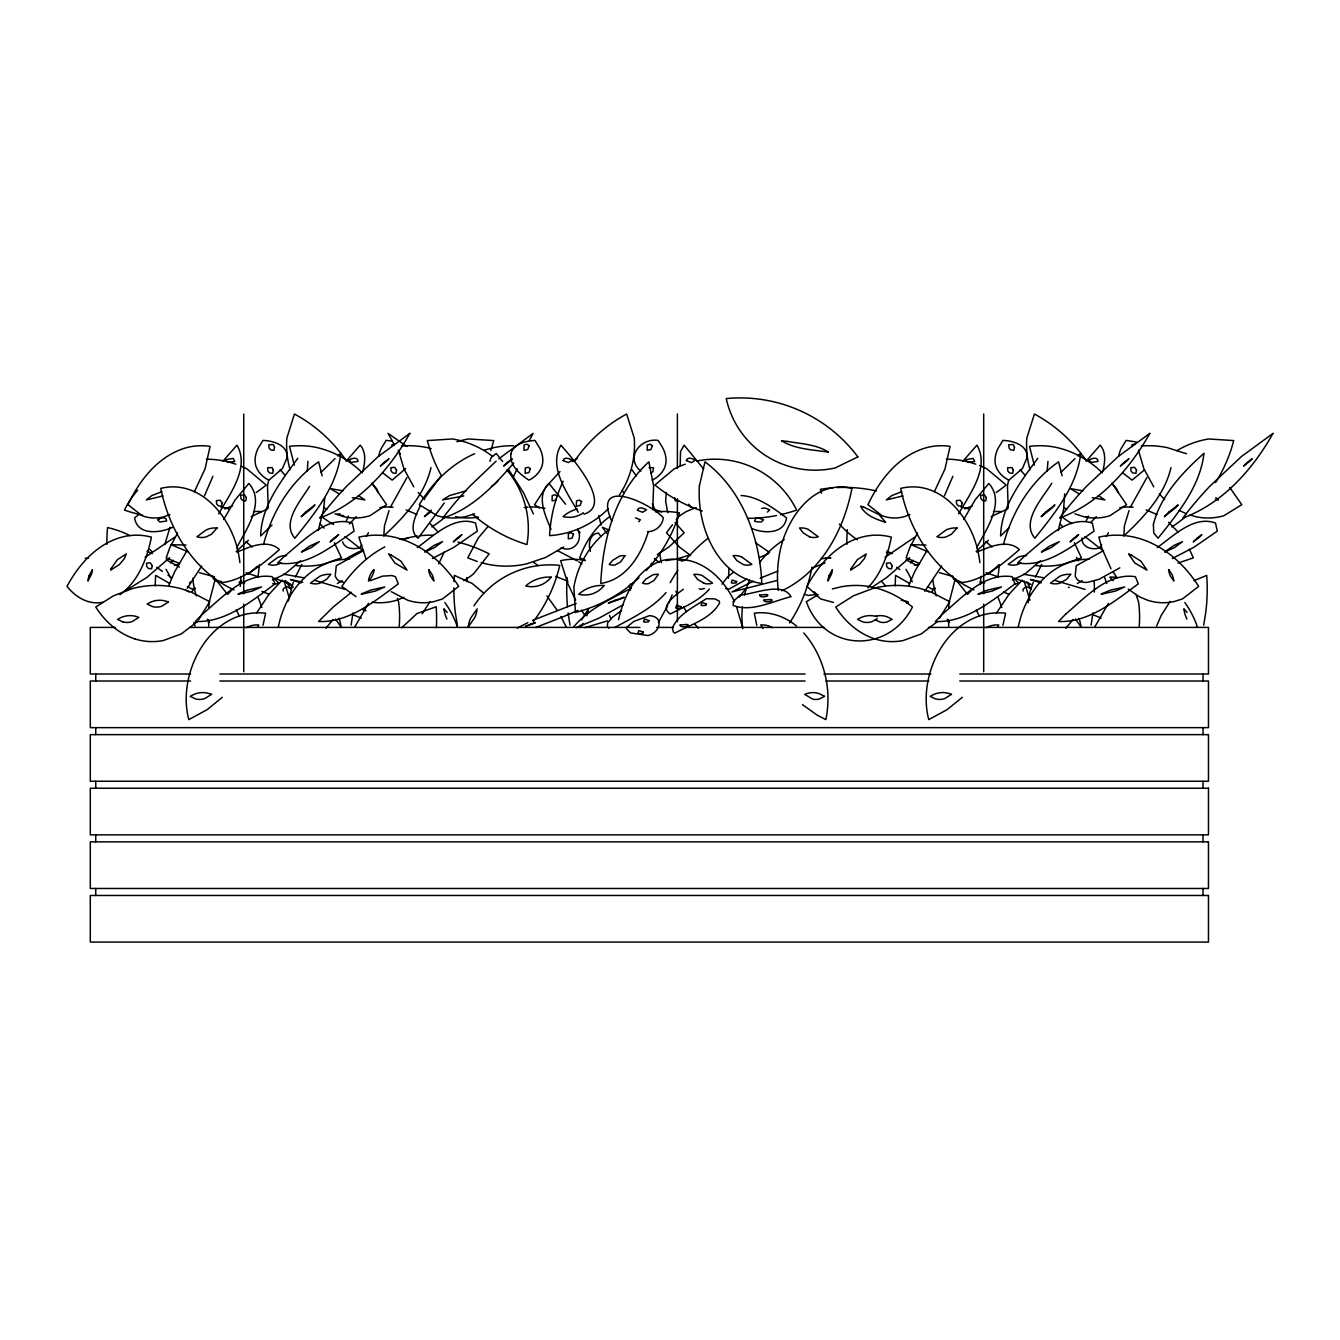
<?xml version="1.0" encoding="UTF-8"?>
<svg xmlns="http://www.w3.org/2000/svg" width="1340" height="1340" viewBox="0 0 1340 1340"><rect width="100%" height="100%" fill="white"/><g stroke="black" fill="none" stroke-linecap="round" stroke-linejoin="round"><path stroke-width="1.5" d="M258.034 577.188L259.407 564.793M997.999 577.188L999.372 564.793M652.747 509.719L653.602 485.884L648.861 461.831C615.311 492.4 602.682 539.434 600.772 583.419C626.132 579.801 641.173 554.911 648.074 532.382M324.749 497.844L323.577 509.719L318.233 530.523M288.368 600.94L293.326 582.13M1028.132 602.682L1030.025 591.677L1033.291 582.13M351.114 625.16L352.99 612.882M1091.078 625.16L1092.954 612.882M666.281 492.45L665.662 501.478L667.789 512.667M1203.688 625.16L1205.699 612.882A161.52 140.8 -90 0 0 1206.687 575.396L1194.108 580.622M307.228 471.044L307.982 461.345M431.028 467.543C424.696 495.18 403.943 517.173 383.843 535.966L384.429 525.967L389.019 510.624M1047.193 471.044L1047.947 461.345M1170.993 467.543C1164.661 495.18 1143.908 517.173 1123.825 535.966L1124.394 525.967L1128.984 510.624M278.284 627.321C283.812 598.444 303.007 570.069 332.22 561.443A75.325 65.66 -90 0 1 349.171 559.283M1018.249 627.321C1023.777 598.444 1042.972 570.069 1072.184 561.443A75.325 65.66 -90 0 1 1089.135 559.283M268.687 479.871L267.498 485.884L268.201 507.743M1008.651 479.871L1007.462 485.884L1008.166 507.743M262.992 625.278L265.638 613.201C211.234 607.271 176.126 671.96 188.789 719.614L207.03 709.731L222.323 697.319M362.839 471.312C364.949 462.803 366.524 452.317 360.209 445.148L346.055 461.295M1002.957 625.278L1005.603 613.201C951.199 607.271 916.091 671.96 928.771 719.614L946.995 709.731L962.304 697.319M1102.803 471.312C1104.914 462.803 1106.488 452.317 1100.174 445.148L1086.02 461.295M618.544 619.716C623.753 596.233 635.981 570.924 659.565 561.443A65.308 48.19 90 0 1 674.389 559.366M164.786 544.559L170.046 527.19M190.23 582.079L189.861 582.716A5.159 1.641 13 0 1 189.426 582.933M651.156 566.502L651.374 563.185M263.494 544.559C272.053 511.981 290.596 481.161 318.652 461.831L322.153 475.868M1003.459 544.559C1012.018 511.981 1030.561 481.161 1058.617 461.831L1062.118 475.868M489.904 461.345L491.043 457.761L496.202 453.423L502.634 461.513M204.467 495.8L212.909 476.286M944.432 495.8L952.874 476.286M1058.198 530.523L1063.558 509.719L1064.68 493.857M581.61 620.001L588.461 608.779A30.669 25.494 90 0 1 586.87 615.797M168.806 585.446L174.652 571.795L186.964 550.623M908.771 585.446L914.634 571.795L926.928 550.623M444.327 551.913L438.682 563.872M668.559 603.536L672.194 594.876M1156.654 625.914L1161.21 615.429L1170.105 601.459M354.832 626.952L368.45 603.352M1094.797 626.952L1108.415 603.352M295.437 577.054L301.734 564.458M1035.401 577.054L1041.699 564.458M390.342 507.307L406.941 477.526M1130.307 507.307L1146.906 477.526M722.009 584.106L727.62 576.92M513.069 477.358L517.156 468.832M420.341 505.632C416.053 514.995 407.712 530.07 418.08 538.245L444.277 503.019M223.696 519.535L235.271 499.719L248.872 483.472C265.739 502.366 246.091 529.635 236.694 547.742M346.089 521.226L348.551 516.135M963.661 519.535L975.235 499.719L988.836 483.472C1005.703 502.366 986.056 529.635 976.676 547.742M1086.053 521.226L1088.515 516.135M667.822 605.278L658.409 622.564M529.417 440.374L533.035 433.406L498.765 458.866M366.44 536.419L368.416 532.734M1106.404 536.419L1108.381 532.734M201.704 565.999L187.265 588.294M941.668 565.999L924.751 591.375M704.388 588.478L700.971 589.198A5.159 1.641 -13 0 1 699.179 588.779M422.184 613.821L430.123 601.459M361.733 544.677L359.924 547.742C353.81 549.45 344.933 549.166 342.638 541.946M1101.698 544.677L1099.889 547.742C1092.401 550.539 1081.447 547.474 1081.966 537.926M256.577 613.017L268.938 594.407L282.204 580.136M996.541 613.017L1008.903 594.407L1022.169 580.136M198.454 619.918L209.727 601.694L191.369 592.18L181.788 588.93A121.806 106.178 -90 0 0 132.493 588.578L113.481 595.814L95.743 607.02C104.905 621.492 118.406 633.552 134.854 638.912M939.441 618.259L949.692 601.694L931.333 592.18L921.752 588.93A121.806 106.178 -90 0 0 872.457 588.578L853.446 595.814L835.708 607.02C844.87 621.492 858.371 633.552 874.819 638.912M177.6 532.935L169.895 547.507L166.177 557.875L179.392 563.453M917.565 532.935L909.86 547.507L906.142 557.875L919.357 563.453M218.654 513.84C229.626 494.159 250.061 468.029 236.996 445.148L222.842 461.295M958.619 513.84C969.591 494.159 990.025 468.029 976.961 445.148L962.807 461.295M194.384 491.713L205.07 468.832L210.112 446.371A105.307 77.703 90 0 0 186.729 447.61C158.991 455.265 139.762 479.653 127.987 504.694L142.141 515.749A65.308 48.207 90 0 0 164.385 516.654L169.828 514.543M934.365 491.713L945.035 468.832L950.077 446.371A105.307 77.703 90 0 0 926.694 447.61C898.956 455.265 879.727 479.653 867.951 504.694L882.105 515.749A65.308 48.207 90 0 0 904.349 516.654L909.793 514.543M424.462 498.43L441.329 475.532A146.964 146.964 0 0 1 427.359 440.575L452.535 438.967A90.969 90.969 0 0 1 492.433 456.236M257.632 626.768L258.854 624.959A29.145 25.41 -90 0 0 248.067 626.802L246.376 627.622M997.597 626.768L998.819 624.959A29.145 25.41 -90 0 0 988.049 626.802L986.341 627.622M191.771 592.062L194.803 587.724M931.736 592.062L934.767 587.724M309.574 486.319C301.031 500.339 281.132 522.416 294.85 538.245C314.8 513.254 337.127 486.169 340.796 453.272L337.898 455.935M1051.8 483.254C1042.671 498.061 1020.695 521.109 1034.815 538.245C1054.764 513.254 1077.092 486.169 1080.76 453.272L1077.862 455.935M583.084 623.402L580.019 627.019A30.669 25.494 -90 0 1 580.287 625.211M672.529 524.711L666.482 532.801L679.363 546.971L690.669 555.547M676.147 519.87L678.559 516.637L685.444 511.981L692.629 508.831A65.291 48.19 90 0 1 696.314 507.827M333.04 619.549L325.888 628.209M1073.022 619.549L1065.853 628.209M573.972 626.534C588.98 608.645 611.174 598.812 631.408 588.076M626.936 627.053L633.837 621.425L649.531 615.63C664.992 616.869 659.716 632.966 647.94 635.562L630.638 632.932L626.467 628.745M739.228 597.138L745.057 589.667M297.832 458.28C281.015 481.194 261.283 506.286 260.63 535.966L272.037 525.029M1037.797 458.28C1020.979 481.194 1001.248 506.286 1000.595 535.966L1009.137 527.759M666.014 592.615C652.346 608.377 632.932 617.639 614.876 627.405M405.651 468.565L392.151 480.122L382.754 472.886M1144.527 469.838L1132.116 480.122L1122.719 472.886M513.773 463.02C494.175 485.465 472.166 508.966 442.92 517.994L449.185 509.904A287.916 171.453 -29.7 0 1 470.189 485.901L496.102 461.161M709.413 589.047C699.095 600.889 683.986 607.104 670.251 613.938C658.325 606.333 677.219 594.089 683.316 589.231M320.846 472.484L335.017 458.598M1060.811 472.484L1074.982 458.598M401.732 627.74L416.941 613.569L436.187 606.769A161.487 140.767 90 0 1 436.421 627.639M349.388 523.974L356.356 516.637M1090.743 522.516L1096.321 516.637M232.591 589.248L227.549 594.407L215.271 578.913L209.224 602.213A107.217 79.11 -90 0 0 208.755 608.142M972.555 589.248L967.514 594.407L955.236 578.913L949.189 602.213A107.217 79.11 -90 0 0 948.72 608.142M867.801 587.825C881 574.106 887.767 555.497 891.368 537.122A105.307 77.72 -90 0 0 867.985 535.816C840.297 540.271 819.644 562.683 806.965 586.367L820.616 598.93L833.463 602.431M248.369 540.322L236.175 551.544M988.334 540.322L976.14 551.544M559.986 471.596L546.804 485.984L534.526 504.694L539.534 508.011M170.548 562.917L173.363 560.355M910.513 562.917L913.327 560.355M300.545 560.79L284.851 574.123L272.456 579.986M1040.51 560.79L1024.815 574.123L1012.42 579.986M238.989 582.9L241.569 580.404M487.961 526.637L478.246 538.01L467.76 557.875L477.258 561.51M477.224 608.779L470.524 618.343A29.916 26.08 90 0 0 468.163 627.019L474.879 617.455A29.916 26.08 90 0 0 476.94 610.588M169.644 557.708L146.931 577.372L125.223 590.906M909.609 557.708L886.896 577.372L872.089 587.221M248.134 574.324L257.414 566.167M988.099 574.324L998.719 565.028M197.432 621.576L181.252 633.954L163.095 640.587A75.358 65.694 -90 0 1 134.854 638.912M937.397 621.576L921.233 633.954L903.059 640.587A75.358 65.694 -90 0 1 874.819 638.912M431.195 510.071L427.728 513.254A53.885 32.093 -29.7 0 0 424.428 516.687L431.396 511.545M906.812 603.402L908.352 602.045A29.162 25.427 -90 0 0 901.2 600.303M425.869 551.058L434.21 545.33L442.535 541.645L434.612 547.524L424.747 552.097M417.31 547.574C433.591 536 454.042 515.046 475.549 523.052L477.308 531.159L453.841 547.356L432.401 558.479M1157.274 547.574C1173.555 536 1194.007 515.046 1215.514 523.052L1217.273 531.159L1193.806 547.356L1172.366 558.479M610.286 516.302C595.731 526.252 585.697 541.528 579.634 557.875L584.944 560.053M728.742 575.899L733.164 572.532M145.139 557.289L174.686 537.223M885.103 557.289L914.65 537.223M139.176 514.376L134.603 517.826C137.266 535.899 160.214 533.019 172.458 527.407M119.997 594.675C138.355 581.309 147.149 558.713 151.403 537.122A105.307 77.72 -90 0 0 128.02 535.816C100.332 540.271 79.68 562.683 67 586.367C75.693 597.205 88.507 605.111 102.812 602.263M351.482 592.246L333.208 607.02L318.568 621.509C349.204 622.748 374.949 600.973 398.298 583.871L395.467 576.736L391.967 575.53L382.47 576.15L370.209 580.756M877.231 618.745L872.072 621.609A20.284 17.688 -90 0 1 862.759 621.894L857.5 619.365L860.866 617.572A29.162 25.427 -90 0 1 877.03 616.735M621.659 610.404L612.514 617.204L607.64 622.815L607.355 626.852L608.963 628.175M572.448 461.647L577.423 458.314M623.469 604.625L599.482 617.924L576.301 627.622M563.721 546.971L545.698 557.44L526.519 563.889A121.639 106.044 90 0 1 486.973 564.106L481.144 562.549M1119.838 567.825L1098.984 579.316L1087.795 582.28A19.614 11.675 -29.7 0 1 1076.941 579.165L1075.182 576.167L1076.238 565.731L1103.607 550.589M638.678 521.729L640.369 519.769L635.478 517.877M746.916 579.064L729.111 589.064L725.66 588.545M337.345 583.486L342.203 580.622M1077.31 583.486L1082.167 580.622M652.161 480.122C659.917 476.454 666.432 468.832 666.03 459.871A45.393 27.035 29.7 0 0 663.066 448.431L658.141 440.408C640.419 437.577 624.691 457.911 640.838 471.127M251.216 516.637L267.833 508.831M991.181 516.637L1007.814 508.831M657.304 554.593L668.945 546.971L684.17 532.801L675.092 522.516M761.656 508.413L764.855 507.961L769.746 509.853L767.401 512.064M756.112 517.994L754.487 521.042L756.765 521.796L761.237 521.98L763.599 519.769L757.72 517.759M517.257 628.075L527.843 622.664M384.798 546.904C367.344 556.016 352.973 570.27 341.817 586.367L355.988 596.652M281.149 562.951L277.598 564.492A20.284 17.671 -90 0 1 268.285 564.391L277.665 557.474A29.145 25.41 -90 0 1 286.609 555.564M1021.114 562.951L1017.562 564.492A20.284 17.671 -90 0 1 1008.25 564.391L1017.63 557.474A29.145 25.41 -90 0 1 1026.591 555.564M474.611 453.724C451.161 464.042 432.267 482.852 419.269 504.694L437.242 515.749A75.325 65.66 90 0 0 465.499 516.654L474.695 513.823M818.204 594.726L806.345 601.694C824.318 652.396 888.973 653.753 912.423 607.02C899.944 596.769 885.087 589.298 869.107 586.535A115.776 96.229 90 0 0 841.453 586.736L832.358 588.93M781.99 590.706C821.487 572.063 843.982 529.752 851.922 488.38C811.722 478.665 783.95 522.114 779.076 556.703A102.292 85.023 -90 0 0 778.272 590.404M753.381 581.175L731.942 591.962L777.167 580.455M237.013 552.13C249.709 546.754 267.464 538.747 279.457 549.551C263.427 563.403 246.058 578.344 224.601 582.28A19.614 11.675 -29.7 0 1 213.764 579.165L212.005 576.167M363.642 550.589L336.273 565.731L335.218 576.167L336.977 579.165A19.614 11.675 -29.7 0 0 343.341 582.247M532.633 620.353L576.183 603.419M976.977 552.13C989.674 546.754 1007.429 538.747 1019.422 549.551C1003.392 563.403 986.022 578.344 964.566 582.28A19.614 11.675 -29.7 0 1 953.728 579.165L951.97 576.167M648.995 467.627L653.485 467.694L652.965 471.63L650.871 473.188M760.182 578.177L777.769 571.158M759.529 557.474L768.641 553.571M825.072 562.917L812.157 568.11M179.594 563.839L177.918 564.492A19.329 16.08 -90 0 1 174.451 565.145M919.558 563.839L917.883 564.492A19.329 16.08 -90 0 1 914.416 565.145M403.876 597.389L396.623 600.236A75.341 65.677 90 0 1 372.135 602.23M678.476 500.456L675.343 500.858L674.724 497.676M535.766 627.438L563.537 616.601A270.781 86.447 -13 0 0 577.925 610.353M630.169 584.324L633.703 583.051M584.927 627.656L607.355 620.923M675.996 559.249L690.234 554.827M161.839 491.68L151.839 495.566L146.328 499.954L163.011 495.917M901.803 491.68L891.803 495.566L886.293 499.954L902.976 495.917M401.715 539.719L409.471 537.507A121.639 106.044 90 0 1 417.326 536.067M1177.977 563.068L1193.32 557.875L1189.367 549.232M484.142 450.156L493.857 447.61A121.572 105.977 90 0 1 513.639 445.718M463.757 495.917L442.552 499.954L449.553 495.566L466.219 490.808M681.641 560.941L685.36 560.271M583.989 514.158C614.457 504.761 569.885 455.466 560.891 445.148C547.993 467.392 567.557 493.019 578.227 512.282M394.195 444.21L392.05 444.679L391.967 446.505M647.505 531.695C655.344 531.645 662.513 525.766 663.283 517.826C650.352 502.885 591.51 475.935 611.777 521.26M195.456 588.545L191.989 589.064L187.466 586.635M935.421 588.545L931.953 589.064L927.431 586.635M821.336 558.646L830.867 557.959M337.111 514.158L340.293 513.94M85.157 558.278L88.54 558.06M825.122 558.278L830.197 557.959M218.219 581.326L221.117 581.275M956.726 581.359L959.624 581.292M1135.064 444.193L1132.015 444.679L1131.931 446.505M115.374 627.405L90.299 627.405L90.299 674.02L190.615 674.02M189.928 627.405L639.984 627.405M656.701 627.405L673.451 627.405M685.963 627.405L824.167 627.405M928.402 627.405L1208.462 627.405L1208.462 674.02L959.758 674.02M219.877 674.02L805.089 674.02M823.899 674.02L930.915 674.02M190.615 681.021L90.299 681.021L90.299 727.637L1208.462 727.637L1208.462 681.021L959.758 681.021M219.877 681.021L805.089 681.021M825.993 681.021L928.821 681.021M741.087 495.498C758.44 496.604 773.013 507.894 786.496 517.826C784.352 534.459 763.499 533.588 751.757 528.446M925.906 545.079L910.982 544.66L928.385 551.946M185.942 545.079L171.001 544.66L188.421 551.946M391.682 440.994L386.171 440.408L381.264 448.431A45.393 27.035 -29.7 0 0 378.684 456.169M1023.525 574.19L1044.245 577.858M979.925 582.079L984.682 582.732M283.561 574.19L304.281 577.858M239.944 582.079L244.718 582.732M1215.33 499.485L1218.512 499.954L1215.765 497.709M561.192 547.742C573.319 553.236 583.57 540.64 577.808 529.35M1082.854 490.808L1070.241 488.564L1079.236 493.974M1092.268 497.693L1104.88 499.954L1098.365 495.566M342.889 490.808L330.276 488.564L339.271 493.974M352.303 497.693L364.916 499.954L358.4 495.566M1136.588 442.066L1126.136 440.408L1121.228 448.431A45.393 27.035 -29.7 0 0 1118.649 456.169M1041.13 581.794L1030.393 579.517L1041.147 582.9M301.182 582.9L290.428 579.517L302.84 582.264M952.857 576.401L939.307 572.666M431.128 448.632L427.242 447.61A121.572 105.977 -90 0 0 401.498 445.986M214.551 576.82L199.342 572.666M1055.434 580.589L1085.132 589.416M315.47 580.589L345.167 589.416M1190.054 514.962L1195.582 516.654A75.325 65.66 -90 0 0 1223.839 515.749L1241.795 504.694L1229.751 487.492M804.235 594.256L808.12 595.446L816.78 594.407L814.251 591.828M985.955 572.699L998.166 576.803M245.991 572.699L258.201 576.803M1074.965 513.823L1083.541 516.654A71.79 59.68 -90 0 0 1109.838 515.749L1126.555 504.694L1111.949 483.238M335 513.823L343.576 516.654A71.79 59.68 -90 0 0 369.873 515.749L386.59 504.694L371.984 483.238M568.026 581.292L555.564 576.384M1146.136 509.904L1156.889 514.476M406.154 509.904L416.908 514.476M122.794 621.894L117.535 619.365L120.902 617.572A29.162 25.427 -90 0 1 138.807 617.388L132.107 621.609A20.284 17.688 -90 0 1 122.794 621.894M474.561 516.738L478.179 517.994M1030.912 584.324L1014.966 578.394M290.931 584.324L275.002 578.394M653.267 508.831L661.776 511.981M1186.453 453.724L1167.207 447.61A121.572 105.977 -90 0 0 1141.462 445.986M362.47 609.466L366.004 610.839M1003.694 592.129L1009.255 594.391M608.946 529.97L602.347 527.273L606.869 533.42M261.886 591.375L269.29 594.391M1101.212 618.108L1097.527 616.601A270.781 86.447 13 0 1 1092.067 614.289M361.247 618.108L357.562 616.601A270.781 86.447 13 0 1 352.102 614.289M741.506 556.803L751.857 564.391A19.329 16.08 -90 0 1 743.197 564.492L736.866 560.572L733.097 555.648A27.704 23.031 90 0 1 741.506 556.803M886.946 551.226L892.423 553.571A90.969 90.969 0 0 1 886.444 552.432M146.981 551.226L152.458 553.571M973.979 589.885C933.997 571.627 909.24 530.271 900.715 488.38C941.869 478.38 973.476 520.205 978.987 556.703A99.88 87.066 -90 0 1 979.875 562.582M234.014 589.885C194.032 571.627 169.276 530.271 160.75 488.38C201.905 478.38 233.512 520.205 239.022 556.703A99.88 87.066 -90 0 1 239.91 562.582M557.457 550.589L577.172 560.874M1179.3 510.373L1186.369 513.823M1031.314 588.896L1026.373 586.468L1023.073 589.081L1023.157 591.091M291.349 588.896L286.408 586.468L283.109 589.081L283.192 591.091M906.158 559.785L916.259 565.195M166.194 559.785L179.426 567.055M772.242 627.622L769.043 626.115A27.704 23.031 -90 0 0 760.634 624.959L763.03 628.427M925.588 590.035L929.139 591.962M185.624 590.035L189.174 591.962M875.305 619.918L880.279 622.129A19.296 16.047 90 0 0 887.231 621.894L892.122 619.365L887.381 616.886A27.721 23.048 -90 0 0 875.623 616.232M391.23 591.66L407.661 600.236A71.824 59.697 90 0 0 433.942 601.61L442.535 598.93L458.665 586.367C444.193 563.52 422.401 544.157 395.702 537.507A115.927 96.346 90 0 0 358.902 537.122L365.988 558.981M578.712 561.845L581.778 563.788M1103.239 550.79L1084.948 536.569M363.274 550.79L344.983 536.569M168.002 575.212L170.951 577.105M755.509 542.767L769.579 552.432M909.625 583.486L895.606 575.396A173.547 128.07 90 0 0 895.221 585.831M162.425 571.46L156.746 567.272M169.661 583.486L155.641 575.396A173.547 128.07 90 0 0 155.256 585.831M796.596 626.098C784.922 616.4 769.512 611.023 754.319 613.201L756.782 625.278M533.672 562.365L538.211 565.648M1063.642 507.207L1066.741 509.502M323.677 507.207L326.776 509.502M406.874 446.455L388.064 433.406L394.379 444.78M896.711 567.272L899.76 569.617M802.476 704.639L817.182 715.158L825.825 719.614C832.224 689.363 824.15 656.365 803.799 632.999M654.339 558.512L659.146 562.415M985.855 541.662L992.119 546.971M245.89 541.662L252.154 546.971M1128.213 589.097L1139.201 596.685L1147.626 600.236A71.824 59.697 90 0 0 1173.907 601.61L1182.5 598.93L1198.63 586.367C1184.158 563.52 1162.366 544.157 1135.667 537.507A115.927 96.346 90 0 0 1098.867 537.122L1101.882 548.378L1111.011 568.78M1013.861 577.976L1018.601 583.118L1017.144 583.587A17.521 12.931 -90 0 1 1014.196 583.871M273.879 577.976L278.636 583.118L277.179 583.587A17.521 12.931 -90 0 1 272.757 583.654M1112.049 483.472L1116.689 488.815L1118.012 492.45M372.084 483.472L376.724 488.815L378.048 492.45M1164.628 499.519L1159.301 493.924M424.663 499.519L418.197 492.55M1168.597 522.265L1178.362 532.365M430.14 523.722L438.398 532.365M1102.318 472.836C1089.872 460.608 1074.194 451.546 1057.143 447.61A115.826 96.279 -90 0 0 1029.505 446.371L1034.296 465.181M362.353 472.836C349.908 460.608 334.229 451.546 317.178 447.61A115.826 96.279 -90 0 0 289.524 446.371L294.314 465.181M483.991 593.402L472.182 583.486L454.394 575.396A161.52 140.8 90 0 0 454.026 581.644M1059.84 523.722L1062.637 526.637M319.875 523.722L324.062 528.094M577.306 529.853L580.086 532.801M1020.192 469.704L1025.284 475.532M280.228 469.704L285.32 475.532M694.79 624.072L698.257 628.209M1187.139 612.397L1183.84 608.779A29.916 26.08 -90 0 0 1186.185 617.455L1186.922 619.047M447.175 612.397L443.875 608.779A29.916 26.08 -90 0 0 446.22 617.455L446.957 619.047M546.854 595.898L556.87 609.801M285.387 580.388L290.797 588.595M600.822 536.268L598.427 533.052C589.516 533.772 587.958 544.409 590.454 551.309M703.601 468.916L684.104 445.148L680.519 451.53L680.218 465.566M631.844 469.569L636.266 475.935M508.631 469.569L523.622 492.936L533.404 513.957M398.265 450.743L400.359 453.791M1113.004 571.711L1116.974 577.59M688.81 504.225L690.804 507.224M565.597 504.225L549.031 483.472C535.766 495.431 545.212 515.699 551.025 529.2M581.493 610.152L584.625 615.027M1153.757 486.856L1143.925 468.832L1138.38 450.206M413.775 486.856L403.943 468.832L398.416 450.206M622.296 490.541L624.122 493.489M683.551 606.903L686.448 611.777M1027.679 583.386L1030.762 588.595M1074.345 542.75L1081.43 557.875L1063.541 564.106A115.927 96.346 90 0 1 1035.904 565.547M334.38 542.75L341.466 557.875L323.577 564.106A115.927 96.346 90 0 1 295.939 565.547M560.857 616.45L566.267 626.952M734.521 601.744C726.096 583.788 711.724 567.54 692.344 561.443A71.79 59.663 -90 0 0 666.047 560.673M575.597 600.069L567.993 583.938L560.622 560.673A75.325 65.66 90 0 1 585.161 560.539M976.307 609.801L979.456 616.45M236.343 609.801L239.492 616.45M1075.484 619.047L1081.045 627.019A30.669 25.494 90 0 0 1079.471 619.985L1078.868 618.343M335.519 619.047L341.08 627.019A30.669 25.494 90 0 0 339.506 619.985M652.346 503.79L655.294 510.624M675.913 591.225L677.404 594.876M609.516 615.429L610.923 618.913M736.631 607.003L742.544 627.321M338.903 618.343L339.506 620.001M193.831 622.413L195.037 625.914M1136.069 594.441L1138.631 602.213A99.864 87.05 -90 0 1 1139.218 626.065M397.377 598.327L398.667 602.213A99.864 87.05 -90 0 1 399.236 626.065M601.091 524.995L598.712 515.515M629.08 585.446L630.554 590.119M1024.011 580.856L1029.941 600.27M284.047 580.856L289.39 598.327M659.498 552.582L661.391 562.733M457.375 625.16L455.366 612.882A161.52 140.8 90 0 1 453.875 587.908M568.11 612.882L569.986 625.16M1203.019 674.02L1203.019 681.021M1203.019 727.637L1203.019 734.638M1203.019 781.254L1203.019 788.238M1203.019 834.854L1203.019 841.855M1203.019 888.47L1203.019 895.472M983.694 414.026L983.694 593.804M983.694 604.173L983.694 671.809M677.387 414.026L677.387 468.364M677.387 498.781L677.387 621.643M243.729 414.026L243.729 593.804M243.729 604.173L243.729 671.809M95.743 674.02L95.743 681.021M95.743 727.637L95.743 734.638M95.743 781.254L95.743 788.238M95.743 834.854L95.743 841.855M95.743 888.47L95.743 895.472M1068.416 587.205A31.423 10.033 13 0 1 1069.253 587.556M1119.804 507.676A75.308 65.66 -90 0 1 1133.071 507.156M980.712 576.502A99.88 87.066 -90 0 1 980.428 584.458M948.737 626.065A107.217 79.11 -90 0 1 948.486 620.102M961.048 507.207A65.291 48.19 90 0 1 968.435 508.831M1071.799 523.488A90.969 90.969 0 0 1 1061.866 516.805M1030.025 469.687A90.969 90.969 0 0 1 1026.825 438.08L1034.413 414.026A146.964 146.964 0 0 1 1085.4 459.519M1215.531 482.601A146.964 146.964 0 0 0 1233.705 440.575L1208.529 438.967A90.969 90.969 0 0 0 1176.905 450.659M1185.314 516.989A146.964 146.964 0 0 1 1171.863 526.922M1088.566 517.139A24.438 24.438 0 0 1 1086.237 516.687M946.425 459.185A90.969 90.969 0 0 1 975.788 464.193M979.54 465.566A90.969 90.969 0 0 1 986.826 468.832L1006.173 484.996A146.964 146.964 0 0 1 996.156 492.534M972.472 505.75A146.964 146.964 0 0 1 964.733 508.915M1106.723 583.403A146.964 146.964 0 0 1 1104.663 577.473M998.166 597.774A146.964 146.964 0 0 1 1001.818 607.556M993.493 511.562A90.969 90.969 0 0 1 1001.466 511.562M1076.523 557.356A90.969 90.969 0 0 1 1078.432 560.874M949.541 622.497A90.969 90.969 0 0 1 947.263 619.214M936.241 595.831A90.969 90.969 0 0 1 932.908 580.237M1184.828 602.548A90.969 90.969 0 0 1 1197.491 627.321M1029.991 584.542A146.964 146.964 0 0 1 1026.775 581.878M905.974 569.316A90.969 90.969 0 0 1 912.272 581.761M846.897 544.291A146.964 146.964 0 0 1 847.349 529.669M1113.138 580.622A24.438 24.438 0 0 1 1109.889 577.155A34.991 34.991 0 0 1 1116.773 577.406M1094.21 581.644A165.473 137.534 -90 0 1 1094.345 592.096M379.84 507.676A75.308 65.66 -90 0 1 393.089 507.156M478.28 517.056A75.325 65.66 -90 0 1 455.617 516.654M466.856 577.473A161.52 140.8 -90 0 1 467.074 581.644M240.748 576.502A99.88 87.066 -90 0 1 240.312 586.451M208.772 626.065A107.217 79.11 -90 0 1 208.521 620.102M221.083 507.207A65.291 48.19 90 0 1 228.47 508.831M333.56 524.476A90.969 90.969 0 0 1 321.901 516.805M290.06 469.687A90.969 90.969 0 0 1 286.861 438.08L294.448 414.026A146.964 146.964 0 0 1 345.435 459.519M490.775 450.592A146.964 146.964 0 0 0 493.74 440.575L468.565 438.967A90.969 90.969 0 0 0 456.923 441.731M445.332 516.989A146.964 146.964 0 0 1 431.899 526.922M130.014 535.682A90.969 90.969 0 0 0 107.552 527.591A146.964 146.964 0 0 0 106.932 544.291M149.594 549.333A90.969 90.969 0 0 1 152.475 552.097M166.009 569.316A90.969 90.969 0 0 1 170.699 578.11M343.978 516.034A24.438 24.438 0 0 1 341.784 515.146M137.668 490.206A90.969 90.969 0 0 0 124.436 510.071A146.964 146.964 0 0 0 142.542 515.13M206.461 459.185A90.969 90.969 0 0 1 235.823 464.193M241.418 466.32A90.969 90.969 0 0 1 246.845 468.832L266.208 484.996A146.964 146.964 0 0 1 256.191 492.534M232.507 505.75A146.964 146.964 0 0 1 224.768 508.915M258.201 597.774A146.964 146.964 0 0 1 261.853 607.556M253.528 511.562A90.969 90.969 0 0 1 261.501 511.562M209.576 622.497A90.969 90.969 0 0 1 207.298 619.214M196.277 595.831A90.969 90.969 0 0 1 192.726 578.26M444.863 602.548A90.969 90.969 0 0 1 457.526 627.321M293.309 587.121A146.964 146.964 0 0 1 286.81 581.878M524.225 507.575A75.308 65.66 90 0 1 528.01 507.156M529.903 507.039A75.308 65.66 90 0 1 545.011 508.379M419.303 535.816A121.639 106.044 90 0 1 433.205 535.23M678.124 559.819A65.308 48.19 90 0 1 681.809 560.673M619.448 494.963A90.969 90.969 0 0 0 634.256 438.08L626.651 414.026A146.964 146.964 0 0 0 574.492 461.245M608.159 508.882A90.969 90.969 0 0 1 549.568 535.631A146.964 146.964 0 0 1 556.318 498.731M472.584 514.275A146.964 146.964 0 0 0 526.938 544.576A90.969 90.969 0 0 0 506.855 469.955M742.745 628.694A90.969 90.969 0 0 1 742.444 606.819M744.487 595.027A90.969 90.969 0 0 1 749.579 579.919M759.529 562.683A90.969 90.969 0 0 1 784.168 539.652M557.641 494.762A146.964 146.964 0 0 1 563.169 481.228M577.138 508.999A34.991 34.991 0 0 0 563.085 516.587A24.438 24.438 0 0 0 583.419 512.768M857.332 539.735A90.969 90.969 0 0 1 839.359 524.024M821.52 493.12A90.969 90.969 0 0 1 820.331 489.318A146.964 146.964 0 0 1 832.777 487.827M685.276 464.193A90.969 90.969 0 0 0 674.255 468.832L654.892 484.996A146.964 146.964 0 0 0 702.244 510.992M696.817 461.027A90.969 90.969 0 0 1 796.663 510.071A146.964 146.964 0 0 1 780.617 514.677M776.513 515.548A146.964 146.964 0 0 1 747.452 518.329M881.435 581.326A90.969 90.969 0 0 1 885.505 585.714M533.219 621.676A146.964 146.964 0 0 0 559.752 565.396A90.969 90.969 0 0 0 473.975 605.831M345.301 559.216A146.964 146.964 0 0 1 361.934 550.455M399.923 539.3A146.964 146.964 0 0 1 408.214 538.278M457.979 542.097A146.964 146.964 0 0 1 489.184 553.889L473.656 573.771A90.969 90.969 0 0 1 463.858 580.622M609.549 529.233A90.969 90.969 0 0 0 573.872 587.272L575.463 612.447A146.964 146.964 0 0 0 638.979 577.707M655.612 511.813A90.969 90.969 0 0 1 679.464 512.868A146.964 146.964 0 0 1 646.366 570.321M498.48 480.206A24.438 24.438 0 0 1 491.395 486.42M728.843 568.311A90.969 90.969 0 0 1 728.391 578.26M670.151 582.716A146.964 146.964 0 0 1 677.856 570.287M685.427 560.304A146.964 146.964 0 0 1 707.805 538.429M811.956 567.138A146.964 146.964 0 0 1 789.545 623M836.947 487.559A146.964 146.964 0 0 1 876.377 490.959M567.473 606.668A165.473 137.534 -90 0 1 567.071 577.473M672.429 627.907L673.233 631.743L674.807 633.167C689.983 624.742 710.803 619.114 719.63 602.883L719.195 601.074L714.89 598.896L706.247 598.712C694.17 606.919 678.559 613.821 672.429 627.907M529.149 445.634L527.675 449.587L523.974 450.324L524.041 445.048L526.905 444.21L529.149 445.634M530.355 468.631L528.881 472.584L525.18 473.338L525.263 468.045L528.111 467.225L530.355 468.631M557.289 496.169L555.832 500.121L552.114 500.858L552.197 495.582L555.062 494.745L557.289 496.169M573.486 534.208L572.013 538.161L568.311 538.898L568.378 533.621L571.242 532.784L573.486 534.208M581.56 501.545L580.086 505.498L576.384 506.252L576.468 500.959L579.332 500.121L581.56 501.545M652.362 445.634L650.888 449.587L647.187 450.324L647.27 445.048L650.118 444.21L652.362 445.634M699.396 485.884C696.632 526.201 717.168 577.322 761.823 583.419C759.864 537.826 742.427 490.021 704.991 461.831L699.396 485.884M563.152 460.575L568.311 462.602L572.214 460.173C569.735 458.749 564.14 456.304 563.152 460.575M637.471 510.255L642.614 512.282L646.533 509.853C644.054 508.446 638.46 506.001 637.471 510.255M686.365 460.575L691.524 462.602L695.427 460.173C692.947 458.749 687.37 456.304 686.365 460.575M510.858 453.958C509.535 465.734 520.138 474.444 528.948 480.122C536.704 476.454 543.202 468.832 542.817 459.871A45.393 27.035 29.7 0 0 539.853 448.431L534.928 440.408C525.749 441.011 513.488 443.641 510.858 453.958M152.207 565.648L151.588 568.83L148.455 568.428L146.73 566.502L146.512 563.185L150.348 562.833L152.207 565.648M222.122 503.053L221.502 506.252L218.37 505.833L216.628 503.907L216.41 500.591L220.246 500.239L222.122 503.053M246.392 497.676L245.773 500.858L242.641 500.456L240.898 498.53L240.681 495.214L244.516 494.862L246.392 497.676M274.533 447.141L273.913 450.324L270.781 449.922L269.055 447.995L268.838 444.679L273.327 444.612L274.533 447.141M273.327 470.156L272.707 473.338L269.575 472.936L267.849 471.01L267.632 467.694L272.12 467.627L273.327 470.156M396.54 470.156L395.92 473.338L392.788 472.936L391.062 471.01L390.845 467.694L394.68 467.342L396.54 470.156M892.172 565.648L891.552 568.83L888.42 568.428L886.695 566.502L886.477 563.185L890.313 562.833L892.172 565.648M962.087 503.053L961.467 506.252L958.335 505.833L956.593 503.907L956.392 500.591L960.211 500.239L962.087 503.053M986.357 497.676L985.738 500.858L982.605 500.456L980.863 498.53L980.646 495.214L984.481 494.862L986.357 497.676M1014.497 447.141L1013.877 450.324L1010.745 449.922L1009.02 447.995L1008.802 444.679L1013.291 444.612L1014.497 447.141M1013.291 470.156L1012.672 473.338L1009.539 472.936L1007.814 471.01L1007.596 467.694L1012.085 467.627L1013.291 470.156M1136.504 470.156L1135.885 473.338L1132.752 472.936L1131.027 471.01L1130.809 467.694L1134.645 467.342L1136.504 470.156M1153.405 524.208L1153.74 533.019L1158.045 538.245C1177.977 513.254 1200.305 486.169 1203.973 453.272C1182.416 472.534 1160.809 495.448 1153.405 524.208M643.351 632.095L642.882 633.418L639.733 633.653A5.159 1.641 -13 0 1 637.941 633.234L638.879 630.571L643.351 632.095M648.962 620.554L648.476 621.861L645.327 622.112A5.159 1.641 -13 0 1 643.535 621.676L644.473 619.03L648.962 620.554M681.156 606.735L680.67 608.058L677.521 608.293A5.159 1.641 -13 0 1 675.729 607.874L676.667 605.211L681.156 606.735M706.448 604.038L705.962 605.345L702.813 605.596A5.159 1.641 -13 0 1 701.021 605.178L701.959 602.514L706.448 604.038M736.665 581.594L736.179 582.9L733.047 583.135A5.159 1.641 -13 0 1 731.255 582.716L732.176 580.069L736.665 581.594M287.196 457.359L282.439 468.565L268.938 480.122C261.183 476.454 254.684 468.832 255.069 459.871A45.393 27.035 -29.7 0 1 258.034 448.431L262.958 440.408C272.958 440.726 287.715 444.947 287.196 457.359M1027.16 457.359L1022.403 468.565L1008.903 480.122C1001.148 476.454 994.649 468.832 995.034 459.871A45.393 27.035 -29.7 0 1 998.015 448.431L1002.923 440.408C1012.923 440.726 1027.679 444.947 1027.16 457.359M680.134 624.993C679.916 628.376 690 626.199 688.157 624.825A7.303 2.328 -13 0 0 686.348 624.457L680.134 624.993M759.663 595.094C759.445 598.461 769.529 596.3 767.686 594.927A7.303 2.328 -13 0 0 765.894 594.541L759.663 595.094M763.934 600.069C763.7 603.436 773.8 601.275 771.957 599.901A7.303 2.328 -13 0 0 770.148 599.516L763.934 600.069M89.127 575.614L88.792 576.635A19.916 14.69 -90 0 0 87.954 581.024L91.589 574.023A19.916 14.69 -90 0 0 92.427 569.634L89.127 575.614M111.17 568.512L110.684 570.12L119.561 564.391L124.319 558.663L126.295 553.939L117.401 559.651L111.17 568.512M829.091 575.614L828.756 576.635A19.916 14.69 -90 0 0 827.919 581.024L831.554 574.023A19.916 14.69 -90 0 0 832.391 569.634L829.091 575.614M851.135 568.512L850.649 570.12L859.526 564.391L864.3 558.663L866.26 553.939L857.365 559.651L851.135 568.512M733.365 601.409L733.148 605.429C751.69 612.598 772.745 601.074 791.052 596.702C782.074 581.141 754.37 594.323 740.216 594.977L733.365 601.409M409.822 433.406C389.672 469.435 359.221 503.622 319.707 517.994L325.972 509.904A287.916 171.453 -29.7 0 1 346.976 485.901L378.215 456.571L409.822 433.406M1149.787 433.406C1129.637 469.435 1099.185 503.622 1059.672 517.994L1065.937 509.904A287.916 171.453 -29.7 0 1 1086.941 485.901L1118.18 456.571L1149.787 433.406M1273 433.406C1252.85 469.435 1222.398 503.622 1182.885 517.994L1189.15 509.904A287.916 171.453 -29.7 0 1 1210.171 485.901L1241.393 456.571L1273 433.406M625.077 555.648L620.655 561.862L615.077 564.927A17.521 12.931 -90 0 1 610.655 564.877L609.197 564.391L612.681 560.355L619.365 556.268A25.125 18.542 90 0 1 625.077 555.648M658.342 574.357L653.92 580.589L648.359 583.654A17.521 12.931 90 0 1 643.92 583.587L642.48 583.118L645.947 579.064L652.63 574.977A25.125 18.542 -90 0 1 658.342 574.357M217.097 527.994L211.469 534.225L206.26 536.854A20.284 17.671 -90 0 1 196.93 536.754L206.327 529.836A29.145 25.41 -90 0 1 217.097 527.994M330.695 574.357L326.642 579.299L319.841 583.218A20.284 17.671 -90 0 1 310.528 583.118L319.908 576.2A29.145 25.41 -90 0 1 330.695 574.357M957.062 527.994L951.433 534.225L946.224 536.854A20.284 17.671 -90 0 1 936.895 536.754L946.291 529.836A29.145 25.41 -90 0 1 957.062 527.994M1070.66 574.357L1066.606 579.299L1059.806 583.218A20.284 17.671 -90 0 1 1050.493 583.118L1059.873 576.2A29.145 25.41 -90 0 1 1070.66 574.357M372.688 571.075L372.034 571.895A18.191 15.862 90 0 0 368.466 581.041L370.493 578.78A18.191 15.862 90 0 0 374.078 569.634L372.688 571.075M202.541 614.089L195.355 621.509C225.974 622.748 251.736 600.973 275.085 583.871L272.238 576.736C244.567 572.23 221.938 597.824 202.541 614.089M942.506 614.089L935.32 621.509C965.939 622.748 991.7 600.973 1015.05 583.871L1012.202 576.736C984.531 572.23 961.902 597.824 942.506 614.089M1065.719 614.089L1058.533 621.509C1089.169 622.748 1114.914 600.973 1138.28 583.871L1135.432 576.736C1107.745 572.23 1085.115 597.824 1065.719 614.089M285.001 555.681L277.665 562.934C306.425 567.725 331.801 546.301 354.095 531.159L352.336 523.052C326.591 515.046 303.594 541.209 285.001 555.681M1024.983 555.681L1017.63 562.934C1046.389 567.725 1071.765 546.301 1094.06 531.159L1092.301 523.052C1066.556 515.046 1043.559 541.209 1024.983 555.681M305.654 512.148L304.498 513.254A53.885 32.093 -29.7 0 0 301.215 516.687L311.651 508.363A53.885 32.093 -29.7 0 0 314.934 504.912L305.654 512.148M1045.619 512.148L1044.463 513.254A53.885 32.093 -29.7 0 0 1041.18 516.687L1051.615 508.363A53.885 32.093 -29.7 0 0 1054.898 504.912L1045.619 512.148M1168.832 512.148L1167.693 513.254A53.885 32.093 -29.7 0 0 1164.393 516.687L1174.828 508.363A53.885 32.093 -29.7 0 0 1178.128 504.912L1168.832 512.148M302.656 551.058L301.517 552.097L311.399 547.524L319.322 541.645L309.44 546.218L302.656 551.058M1042.62 551.058L1041.481 552.097L1051.364 547.524L1059.287 541.645L1049.404 546.218L1042.62 551.058M1165.833 551.058L1164.711 552.097L1174.577 547.524L1182.5 541.645L1174.175 545.33L1165.833 551.058M383.877 462.602L383.156 463.255A33.249 19.799 -29.7 0 0 380.376 466.086L386.188 461.563A33.249 19.799 -29.7 0 0 388.952 458.732L383.877 462.602M333.593 538.462L332.873 539.115A33.249 19.799 -29.7 0 0 330.092 541.963L335.904 537.441A33.249 19.799 -29.7 0 0 338.668 534.593L333.593 538.462M507.09 462.602L506.369 463.255A33.249 19.799 -29.7 0 0 503.606 466.086L509.401 461.563A33.249 19.799 -29.7 0 0 512.181 458.732L507.09 462.602M456.806 538.462L456.086 539.115A33.249 19.799 -29.7 0 0 453.322 541.963L459.118 537.441A33.249 19.799 -29.7 0 0 461.898 534.593L456.806 538.462M1123.841 462.602L1123.121 463.255A33.249 19.799 -29.7 0 0 1120.341 466.086L1126.153 461.563A33.249 19.799 -29.7 0 0 1128.917 458.732L1123.841 462.602M1073.558 538.462L1072.838 539.115A33.249 19.799 -29.7 0 0 1070.057 541.963L1075.869 537.441A33.249 19.799 -29.7 0 0 1078.633 534.593L1073.558 538.462M1247.054 462.602L1246.334 463.255A33.249 19.799 -29.7 0 0 1243.57 466.086L1249.366 461.563A33.249 19.799 -29.7 0 0 1252.146 458.732L1247.054 462.602M1196.771 538.462L1196.05 539.115A33.249 19.799 -29.7 0 0 1193.287 541.963L1199.082 537.441A33.249 19.799 -29.7 0 0 1201.863 534.593L1196.771 538.462M168.388 602.045L161.688 606.25A20.284 17.688 -90 0 1 152.375 606.551L147.115 604.022L150.482 602.213A29.162 25.427 -90 0 1 168.388 602.029M211.502 694.371L204.802 698.576A20.284 17.688 -90 0 1 195.489 698.877L190.23 696.348L193.58 694.539A29.162 25.427 -90 0 1 211.502 694.355M951.467 694.371L944.767 698.576A20.284 17.688 -90 0 1 935.454 698.877L930.195 696.348L933.545 694.539A29.162 25.427 -90 0 1 951.467 694.355M824.485 696.348L819.594 698.877A19.296 16.047 -90 0 1 812.643 699.095L804.704 694.371L806.328 693.718A27.721 23.048 90 0 1 819.745 693.852L824.485 696.348M239.106 593.553L237.967 594.29L252.222 591.074L261.568 586.937L247.314 590.153L239.106 593.553M362.319 593.553L361.18 594.29L375.435 591.074L384.781 586.937L370.527 590.153L362.319 593.553M979.071 593.553L977.932 594.29L992.186 591.074L1001.533 586.937L987.279 590.153L979.071 593.553M1102.284 593.553L1101.145 594.29L1115.399 591.074L1124.746 586.937L1110.492 590.153L1102.284 593.553M227.013 459.486L225.673 460.173L228.034 462.384L234.768 461.446L233.143 458.397L227.013 459.486M158.857 519.082L157.517 519.769L159.862 521.98L166.612 521.042C166.93 516.654 161.286 517.508 158.857 519.082M350.243 459.486L348.886 460.173L351.248 462.384L357.998 461.446C358.316 457.057 352.671 457.911 350.243 459.486M966.977 459.486L965.638 460.173L967.999 462.384L974.733 461.446L973.125 458.397L966.977 459.486M1090.207 459.486L1088.851 460.173L1091.212 462.384L1097.963 461.446C1098.281 457.057 1092.636 457.911 1090.207 459.486M857.868 456.89L835.188 467.945A90.969 90.969 0 0 1 726.23 398.566A146.964 146.964 0 0 1 857.868 456.89M614.926 600.37L613.569 600.906A50.886 16.247 -13 0 0 608.26 603.184L618.929 599.549A50.886 16.247 -13 0 0 624.239 597.271L614.926 600.37M530.456 624.273L529.601 624.607A31.423 10.033 -13 0 0 525.431 626.366L531.26 624.423A31.423 10.033 -13 0 0 535.414 622.664L530.456 624.273M1208.462 734.638L90.299 734.638L90.299 781.254L1208.462 781.254L1208.462 734.638M1208.462 788.238L90.299 788.238L90.299 834.854L1208.462 834.854L1208.462 788.238M1208.462 841.855L90.299 841.855L90.299 888.47L1208.462 888.47L1208.462 841.855M1208.462 895.472L90.299 895.472L90.299 942.087L1208.462 942.087L1208.462 895.472M787.518 441.446L781.488 440.76C795.391 449.386 812.727 449.654 828.489 452.149C816.445 444.378 801.287 443.825 787.518 441.446M863.798 507.123L860.582 506.135C865.305 515.548 876.226 519.317 885.623 522.315L879.124 514.627L863.798 507.123M809.578 536.854L803.246 532.935L799.478 527.994A27.704 23.031 -90 0 1 807.886 529.166L818.254 536.754A19.329 16.08 90 0 1 809.578 536.854M703.869 583.218L697.537 579.299L693.785 574.357A27.704 23.031 90 0 1 702.194 575.513L712.545 583.118A19.329 16.08 -90 0 1 703.869 583.218M1130.927 554.928L1128.548 553.939L1134.846 563.034L1147.006 570.12L1140.725 561.008L1130.927 554.928M390.962 554.928L388.583 553.939L394.881 563.034L407.042 570.12L400.76 561.008L390.962 554.928M1169.25 570.321L1168.581 569.634A18.894 15.695 -90 0 0 1170.373 576.049L1173.857 581.024A18.894 15.695 -90 0 0 1172.064 574.609L1169.25 570.321M429.286 570.321L428.616 569.634A18.894 15.695 -90 0 0 430.408 576.049L433.892 581.024A18.894 15.695 -90 0 0 432.1 574.609L429.286 570.321M604.139 585.496A34.991 34.991 0 0 0 578.696 594.24A24.438 24.438 0 0 0 604.139 585.496M551.176 577.155A34.991 34.991 0 0 0 525.732 585.915A24.438 24.438 0 0 0 551.176 577.155"/></g></svg>
